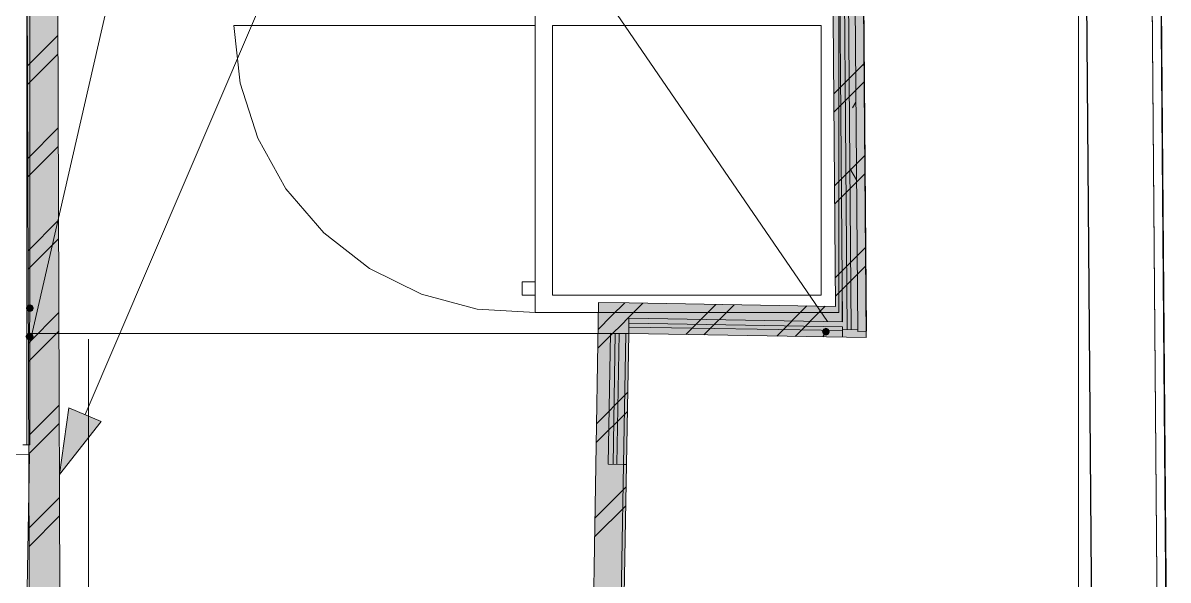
# Model space of a CAD drawing. Header units: millimetres. Extents: x -546 to 1681, y -650 to 1730.
# Drawn here: x 833.01 to 859.22, y 654.86 to 667.62 of the extents above; entities that cross this region are included whole.
import ezdxf

# ---------------------------------------------------------------- set-up
doc = ezdxf.new("R2010")
doc.units = ezdxf.units.MM

msp = doc.modelspace()

# ---------------------------------------------------------------- hatches: boundary and pattern name
at = {"true_color": 0xffffff}
h = msp.add_hatch(color=7, dxfattribs=at)
h.dxf.hatch_style = 2
h.paths.add_polyline_path([(833.858, 653.028), (833.158, 653.04), (833.009, 697.01), (833.709, 697.01)])
h = msp.add_hatch(color=7, dxfattribs=at)
h.dxf.hatch_style = 2
h.paths.add_polyline_path([(851.316, 697.01), (852.016, 697.01), (852.306, 661.115), (851.606, 661.126)])
h = msp.add_hatch(color=7)
h.dxf.hatch_style = 2
h.paths.add_polyline_path([(833.168, 660.998), (833.232, 661.024), (833.258, 661.088), (833.232, 661.151), (833.168, 661.178), (833.103, 661.151), (833.076, 661.088), (833.103, 661.024)])
h = msp.add_hatch(color=7, dxfattribs=at)
h.dxf.hatch_style = 2
h.paths.add_polyline_path([(846.174, 660.518), (846.186, 661.218), (846.874, 660.506)])
h = msp.add_hatch(color=7, dxfattribs=at)
h.dxf.hatch_style = 2
h.paths.add_polyline_path([(846.186, 661.218), (846.886, 661.206), (846.874, 660.506)])
h = msp.add_hatch(color=7, dxfattribs=at)
h.dxf.hatch_style = 2
h.paths.add_polyline_path([(851.606, 661.126), (851.612, 660.426), (846.874, 660.506), (846.886, 661.206)])
h = msp.add_hatch(color=7, dxfattribs=at)
h.dxf.hatch_style = 2
h.paths.add_polyline_path([(851.606, 661.126), (852.306, 661.115), (852.312, 660.414)])
h = msp.add_hatch(color=7, dxfattribs=at)
h.dxf.hatch_style = 2
h.paths.add_polyline_path([(852.312, 660.414), (851.612, 660.426), (851.606, 661.126)])
h = msp.add_hatch(color=7)
h.dxf.hatch_style = 2
h.paths.add_polyline_path([(851.388, 660.639), (851.325, 660.612), (851.298, 660.549), (851.325, 660.485), (851.388, 660.459), (851.452, 660.485), (851.478, 660.549), (851.452, 660.612)])
h = msp.add_hatch(color=7)
h.dxf.hatch_style = 2
h.paths.add_polyline_path([(851.388, 660.639), (851.325, 660.612), (851.298, 660.549), (851.325, 660.485), (851.388, 660.459), (851.452, 660.485), (851.478, 660.549), (851.452, 660.612)])
h = msp.add_hatch(color=7)
h.dxf.hatch_style = 2
h.paths.add_polyline_path([(833.166, 660.348), (833.23, 660.374), (833.256, 660.438), (833.23, 660.501), (833.166, 660.528), (833.094, 660.501), (833.067, 660.438), (833.094, 660.374)])
h = msp.add_hatch(color=7, dxfattribs=at)
h.dxf.hatch_style = 2
h.paths.add_polyline_path([(846.174, 660.518), (846.874, 660.506), (846.742, 652.811), (846.042, 652.822)])
at = {"true_color": 0x0077b0}
h = msp.add_hatch(color=144, dxfattribs=at)
h.dxf.hatch_style = 2
h.paths.add_polyline_path([(833.844, 657.278), (834.063, 658.808), (834.799, 658.493)])

# ---------------------------------------------------------------- linework, layer by layer
at = {"color": 7, "lineweight": 0}
for points in [[(857.173, 197.821), (857.173, 730.152)], [(857.173, 207.047), (857.173, 730.152)], [(857.502, 649.257), (856.907, 722.91)], [(856.914, 722.91), (857.51, 649.257)], [(859.01, 649.269), (858.414, 722.91)], [(851.848, 717.81), (852.312, 660.414)], [(851.657, 717.511), (852.118, 660.556)], [(852.318, 660.558), (851.857, 717.512)], [(851.468, 697.629), (851.766, 660.774)], [(851.578, 697.63), (851.878, 660.595)], [(851.668, 697.631), (851.968, 660.596)], [(852.306, 661.115), (852.01, 697.71)], [(833.009, 697.01), (833.158, 653.04)], [(833.861, 652.328), (833.709, 697.01)], [(851.316, 697.01), (851.606, 661.126)], [(858.674, 690.723), (859.01, 649.269)], [(859.21, 649.271), (858.876, 690.523)], [(858.877, 690.523), (859.21, 649.271)], [(859.22, 649.271), (858.887, 690.523)], [(833.097, 657.96), (833.097, 684.514)], [(833.166, 661.088), (833.166, 684.514)], [(833.166, 660.289), (837.457, 678.989)], [(838.957, 678.989), (851.421, 660.78)], [(833.112, 666.63), (833.81, 667.327)], [(833.114, 666.207), (833.811, 666.904)], [(851.567, 665.993), (852.261, 666.687)], [(851.57, 665.572), (852.265, 666.266)], [(852.076, 665.805), (852, 665.674)], [(833.119, 664.515), (833.817, 665.213)], [(833.121, 664.093), (833.818, 664.79)], [(851.584, 663.888), (852.278, 664.583)], [(852.09, 664.023), (851.938, 664.287)], [(851.587, 663.467), (852.282, 664.162)], [(833.126, 662.401), (833.824, 663.099)], [(833.128, 661.978), (833.826, 662.676)], [(851.601, 661.784), (852.295, 662.478)], [(851.604, 661.363), (852.299, 662.057)], [(851.757, 661.95), (851.757, 660.774)], [(833.157, 660.438), (833.168, 661.088)], [(833.166, 661.088), (833.166, 660.985)], [(846.186, 661.218), (846.042, 652.822)], [(846.186, 661.218), (846.886, 661.206)], [(846.484, 660.91), (846.782, 661.208)], [(846.88, 660.881), (847.2, 661.201)], [(851.606, 661.126), (846.886, 661.206)], [(848.18, 660.484), (848.868, 661.173)], [(848.597, 660.477), (849.286, 661.166)], [(850.266, 660.449), (850.955, 661.138)], [(850.683, 660.442), (851.372, 661.13)], [(852.312, 660.414), (852.306, 661.115)], [(833.134, 660.287), (833.831, 660.985)], [(846.175, 660.601), (846.484, 660.91)], [(846.692, 660.694), (846.88, 660.881)], [(846.88, 660.856), (846.874, 660.506)], [(851.766, 660.774), (846.88, 660.856)], [(833.135, 659.864), (833.833, 660.562)], [(846.511, 660.513), (846.692, 660.694)], [(851.768, 660.574), (846.876, 660.656)], [(851.767, 660.664), (846.878, 660.746)], [(851.388, 660.549), (851.32, 660.431)], [(851.768, 660.594), (851.767, 660.664)], [(851.768, 660.594), (852.118, 660.597)], [(851.769, 660.424), (851.768, 660.594)], [(852.118, 660.556), (852.318, 660.558)], [(846.874, 660.506), (833.157, 660.506)], [(833.166, 657.96), (833.166, 660.438)], [(834.507, 660.381), (834.507, 653.318)], [(846.168, 660.169), (846.511, 660.513)], [(846.457, 660.513), (846.406, 657.517)], [(846.807, 660.508), (846.457, 660.513)], [(846.567, 660.512), (846.516, 657.515)], [(846.657, 660.51), (846.606, 657.514)], [(846.742, 652.811), (846.874, 660.506)], [(846.756, 657.511), (846.807, 660.508)], [(846.874, 660.506), (846.823, 657.51)], [(846.874, 660.506), (852.312, 660.414)], [(846.874, 660.506), (852.312, 660.414)], [(846.138, 658.442), (846.85, 659.155)], [(833.141, 658.173), (833.838, 658.871)], [(846.131, 658.011), (846.843, 658.723)], [(833.158, 657.741), (780.947, 658.624)], [(833.142, 657.75), (833.84, 658.448)], [(833.007, 657.96), (833.166, 657.96)], [(833.084, 653.342), (833.158, 657.741)], [(846.406, 657.517), (846.756, 657.511)], [(846.756, 657.511), (846.682, 653.112)], [(846.823, 657.51), (846.756, 657.511)], [(846.101, 656.284), (846.813, 656.996)], [(833.148, 656.059), (833.846, 656.757)], [(846.094, 655.852), (846.806, 656.565)], [(833.149, 655.636), (833.847, 656.334)]]:
    msp.add_lwpolyline(points, dxfattribs=at)
at = {"color": 144, "lineweight": 0, "true_color": 0x0077b0}
for points in [[(834.431, 658.65), (844.223, 681.533)], [(833.844, 657.278), (834.063, 658.808)], [(834.063, 658.808), (834.799, 658.493)], [(833.844, 657.278), (834.799, 658.493)]]:
    msp.add_lwpolyline(points, dxfattribs=at)
at = {"color": 8, "lineweight": 0, "true_color": 0x7f7f7f}
for points in [[(844.733, 660.987), (844.733, 667.957)], [(851.683, 667.957), (851.683, 660.987)], [(837.833, 667.557), (837.978, 666.239)], [(844.733, 667.557), (837.833, 667.557)], [(845.133, 661.387), (845.133, 667.557)], [(845.133, 667.557), (851.283, 667.557)], [(851.283, 667.557), (851.283, 661.387)], [(837.978, 666.239), (838.383, 664.976)], [(838.383, 664.976), (839.03, 663.819)], [(839.03, 663.819), (839.894, 662.813)], [(839.894, 662.813), (840.941, 661.999)], [(840.941, 661.999), (842.128, 661.409)], [(844.433, 661.387), (844.433, 661.687)], [(844.433, 661.687), (844.733, 661.687)], [(842.128, 661.409), (843.409, 661.067)], [(844.733, 661.387), (844.433, 661.387)], [(851.283, 661.387), (845.133, 661.387)], [(843.409, 661.067), (844.733, 660.987)], [(851.683, 660.987), (844.733, 660.987)]]:
    msp.add_lwpolyline(points, dxfattribs=at)

doc.saveas('drawing.dxf')
